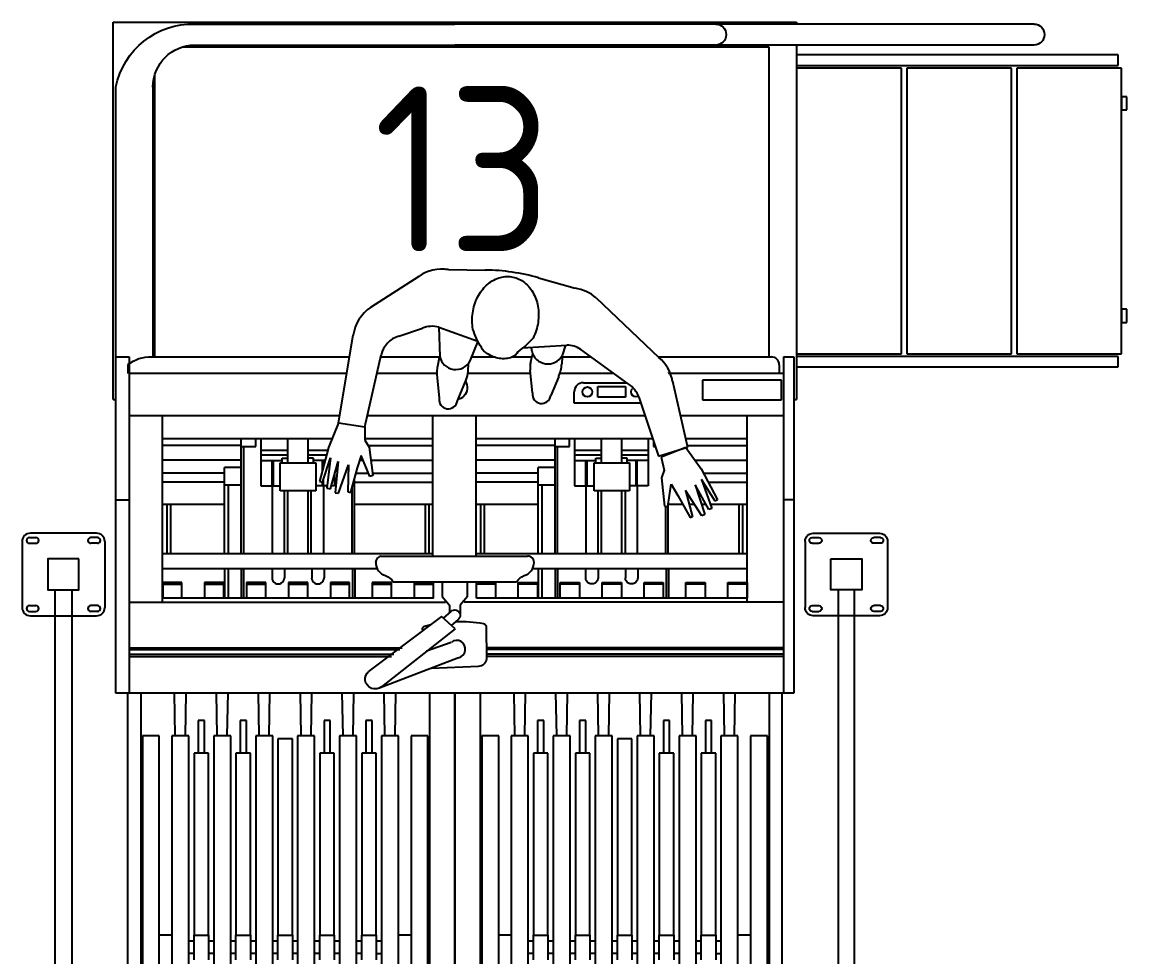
# Model space of a CAD drawing. Header units: millimetres. Extents: x -677815 to 476396, y -125373 to 39000.
# Drawn here: x 192632 to 195309, y -31828 to -29564 of the extents above; entities that cross this region are included whole.
import ezdxf

# ---------------------------------------------------------------- set-up
doc = ezdxf.new("R2010")
doc.units = ezdxf.units.MM
doc.set_wipeout_variables(frame=1)
for name, color, linetype, lineweight in [('AM_BOR', 4, 'Continuous', 25), ('Xref Rapid Pick$0$Platform', 1, 'Continuous', 25), ('Xref Rapid Pick$0$Text', 40, 'Continuous', 35)]:
    doc.layers.add(name, color=color, linetype=linetype, lineweight=lineweight)
doc.layers.add('Xref Rapid Pick$0$RCD_DETAILS', color=55, linetype='Continuous')
doc.styles.add('Xref Rapid Pick$0$STANDARD', font='ISOCP.SHX')

# ---------------------------------------------------------------- blocks, each defined once
blk = doc.blocks.new('*U781')
for p, q in [((-89.5, 82.5), (-89.5, 66.5)), ((-75.5, 82.5), (-75.5, 66.5)), ((75.5, 82.5), (75.5, 66.5)), ((89.5, 82.5), (89.5, 66.5)), ((1785.5, 82.5), (1785.5, 66.5)), ((1799.5, 82.5), (1799.5, 66.5)), ((1950.5, 82.5), (1950.5, 66.5)), ((1964.5, 82.5), (1964.5, 66.5)), ((-89.5, -82.5), (-89.5, -66.5)), ((-75.5, -82.5), (-75.5, -66.5)), ((75.5, -82.5), (75.5, -66.5)), ((89.5, -82.5), (89.5, -66.5)), ((1785.5, -82.5), (1785.5, -66.5)), ((1799.5, -82.5), (1799.5, -66.5)), ((1950.5, -82.5), (1950.5, -66.5)), ((1964.5, -82.5), (1964.5, -66.5))]:
    blk.add_line(p, q)
for points in [[(-80, 100), (80, 100)], [(1955, 100), (1795, 100)], [(-100, 80), (-100, -80)], [(100, -80), (100, 80)], [(1775, -80), (1775, 80)], [(1975, 80), (1975, -80)], [(-80, -100), (80, -100)], [(1955, -100), (1795, -100)]]:
    blk.add_lwpolyline(points)
for points in [[(-37.5, 37.5), (-37.5, -37.5), (37.5, -37.5), (37.5, 37.5)], [(1912.5, 37.5), (1912.5, -37.5), (1837.5, -37.5), (1837.5, 37.5)], [(1837.5, -20), (37.5, -20), (37.5, 20), (1837.5, 20)]]:
    blk.add_lwpolyline(points, close=True)
for centre, radius, start, end in [((-80, 80), 20, 90, 180), ((-82.5, 82.5), 7, 0, 180), ((82.5, 82.5), 7, 0, 180), ((80, 80), 20, 0, 90), ((1795, 80), 20, 90, 180), ((1792.5, 82.5), 7, 0, 180), ((1957.5, 82.5), 7, 0, 180), ((1955, 80), 20, 0, 90), ((-82.5, 66.5), 7, 180, 0), ((82.5, 66.5), 7, 180, 0), ((1792.5, 66.5), 7, 180, 0), ((1957.5, 66.5), 7, 180, 0), ((-80, -80), 20, 180, 270), ((-82.5, -66.5), 7, 0, 180), ((82.5, -66.5), 7, 0, 180), ((80, -80), 20, 270, 0), ((1795, -80), 20, 180, 270), ((1792.5, -66.5), 7, 0, 180), ((1957.5, -66.5), 7, 0, 180), ((1955, -80), 20, 270, 0), ((-82.5, -82.5), 7, 180, 0), ((82.5, -82.5), 7, 180, 0), ((1792.5, -82.5), 7, 180, 0), ((1957.5, -82.5), 7, 180, 0)]:
    blk.add_arc(centre, radius, start, end)
blk = doc.blocks.new('Xref Rapid Pick$0$Man_Plan view-flat-1')
at = {"ltscale": 0.005}
blk.add_wipeout([(270.9, 136.2), (270.9, 136.2), (282, 133.2), (290.2, 125), (293.1, 113.8), (290.2, 102.9), (282, 94.6), (270.9, 91.7), (217.3, 77.9), (196.5, 76.3), (176.6, 78.3), (170.6, 75.2), (162, 73.2), (166.7, 50.9), (192.8, 29.7), (200, 0), (192.8, -29.7), (180.3, -46.9), (165.9, -57), (216.4, -69), (222.4, -72.1), (242.3, -70.1), (263.1, -71.7), (316.7, -85.5), (316.7, -85.5), (327.8, -88.5), (336, -96.7), (338.9, -107.9), (336, -118.8), (327.8, -127.1), (316.7, -130), (268.2, -142.4), (236.9, -145.3), (219.4, -144.1), (216.4, -143.6), (146.7, -155.7), (155, -194.9), (182.6, -248.7), (202.9, -273.5), (233.1, -284.3), (411.4, -298.4), (443.1, -293.8), (458.4, -280.7), (525, -262), (529.1, -268.9), (481.3, -296.6), (512.5, -302.2), (573.5, -309), (573.5, -315.9), (508.3, -323.6), (579.7, -338.2), (579.7, -345.8), (504.2, -350), (572.1, -359), (572.1, -367.3), (497.9, -369.4), (558.9, -380.5), (558.2, -387.4), (473.7, -378.4), (411.4, -362.6), (196.1, -358.4), (156.4, -350.2), (123.3, -326.9), (32, -222), (4.8, -153.4), (-6.9, -64.9), (-7, 65.4), (4.9, 156.7), (20.7, 210.6), (141, 382.1), (193.6, 423.1), (346.3, 482.2), (347.9, 479), (393.3, 523.2), (462, 573.2), (466, 567.6), (418.7, 527.5), (484, 562.7), (488.2, 555.6), (433.9, 513.8), (501.4, 547.9), (505.2, 541.3), (450.6, 493), (511, 518.9), (514.4, 513), (440.8, 456.1), (496, 456), (495.9, 448), (428.9, 430.9), (409.1, 434.6), (379.3, 422.7), (378.2, 416.2), (243.5, 347.9), (215.5, 318.1), (149.8, 192.2), (144.3, 157), (144.9, 154.3), (170.6, 149.8), (173.6, 150.3), (191.1, 151.5), (222.4, 148.6)], dxfattribs=at)
for p, q in [((393.3, 523.2), (462, 573.2)), ((466, 567.6), (418.7, 527.5)), ((418.7, 527.5), (484, 562.7)), ((462, 573.2), (466, 567.6)), ((484, 562.7), (488.2, 555.6)), ((488.2, 555.6), (433.9, 513.8)), ((433.9, 513.8), (501.4, 547.9)), ((505.2, 541.3), (450.6, 493)), ((501.4, 547.9), (505.2, 541.3)), ((347.2, 478.4), (393.3, 523.2)), ((450.6, 493), (511, 518.9)), ((465, 476.6), (513.4, 513.3)), ((511, 518.9), (514.4, 513)), ((193.6, 423.1), (346.3, 482.2)), ((378.2, 416.2), (346.3, 482.2)), ((347.2, 478.4), (379.3, 422.7)), ((440.8, 456.1), (465, 476.6)), ((496, 456), (440.8, 456.1)), ((495.9, 448), (496, 456)), ((379.3, 422.7), (409.1, 434.6)), ((409.1, 434.6), (428.9, 430.9)), ((428.9, 430.9), (495.9, 448)), ((243.5, 347.9), (378.2, 416.2)), ((20.7, 210.6), (141, 382.1)), ((215.5, 318.1), (149.8, 192.2)), ((-7, 65.4), (4.9, 156.7)), ((166.7, 50.9), (144.3, 157)), ((144.9, 154.3), (170.6, 149.8)), ((173.6, 150.3), (191.1, 151.5)), ((222.4, 148.6), (270.9, 136.2)), ((270.9, 91.7), (217.3, 77.9)), ((170.6, 75.2), (162, 73.2)), ((196.5, 76.3), (176.6, 78.3)), ((4.8, -153.4), (-6.9, -64.9)), ((146.6, -155.9), (166, -57.9)), ((216.4, -69), (165.9, -57)), ((242.3, -70.1), (222.4, -72.1)), ((316.7, -85.5), (263.1, -71.7)), ((268.2, -142.4), (316.7, -130)), ((146.7, -155.7), (216.4, -143.6)), ((219.4, -144.1), (236.9, -145.3)), ((182.6, -248.7), (155, -194.9)), ((32, -222), (123.3, -326.9)), ((458.4, -280.7), (525, -262)), ((525, -262), (529.1, -268.9)), ((411.4, -298.4), (233.1, -284.3)), ((411.4, -298.4), (443.1, -293.8)), ((443.1, -293.8), (458.4, -280.7)), ((529.1, -268.9), (481.3, -296.6)), ((411.4, -362.6), (411.4, -298.4)), ((481.3, -296.6), (512.5, -302.2)), ((508.3, -323.6), (573.5, -315.9)), ((512.5, -302.2), (572.8, -309.8)), ((573.5, -315.9), (573.5, -309)), ((504.2, -350), (579.7, -345.8)), ((579.7, -338.2), (508.3, -323.6)), ((579.7, -345.8), (579.7, -338.2)), ((411.4, -362.6), (196.1, -358.4)), ((411.4, -362.6), (473.7, -378.4)), ((497.9, -369.4), (572.1, -367.3)), ((558.9, -380.5), (497.9, -369.4)), ((572.1, -359), (504.2, -350)), ((572.1, -367.3), (572.1, -359)), ((473.7, -378.4), (558.2, -387.4)), ((558.2, -387.4), (558.9, -380.5))]:
    blk.add_line(p, q, dxfattribs=at)
blk.add_lwpolyline([(100, -80, -0.080167), (60.8, -73.7, -0.088923), (29.3, -56.6, -0.104957), (7.2, -29.7, -0.120011), (0, 0, -0.120011), (7.2, 29.7, -0.104957), (29.3, 56.6, -0.088923), (60.8, 73.7, -0.080167), (100, 80, -0.080167), (139.2, 73.7, -0.064046), (177.4, 41.8, -0.186707), (192.8, 29.7, -0.120011), (200, 0, -0.120011), (192.8, -29.7, -0.171898), (180.3, -46.9, -0.064962), (139.2, -73.7, -0.080167)], format="xyb", close=True)
for centre, radius, start, end in [((225.3, 328.2), 100, 108.4349, 147.3808), ((270.6, 294.4), 60, 116.8741, 156.6473), ((104.9, 156.7), 100, 147.3808, 180), ((203.7, 165.8), 60, 153.8475, 188.4011), ((156.9, 112.5), 39.7, 290.1921, 69.8079), ((197.7, 51.7), 100, 75.6898, 93.7685), ((270.9, 113.9), 22.3, 270.0963, 89.9037), ((488.8, 0.7), 500, 172.5633, 187.5327), ((202.3, 136.1), 60, 264.3641, 284.3943), ((202.7, -106.3), 39.7, 290.1921, 69.8079), ((248.1, -129.9), 60, 75.6057, 95.6359), ((316.7, -107.8), 22.3, 270.0963, 89.9037), ((104.8, -153.4), 100, 180, 223.2643), ((206.1, -163.5), 60, 172.714, 211.5809), ((243.5, -45.5), 100, 266.2315, 284.3102), ((237.5, -224.5), 60, 203.79, 265.8343), ((196.1, -258.4), 100, 223.2643, 270)]:
    blk.add_arc(centre, radius, start, end, dxfattribs=at)
blk = doc.blocks.new('Xref Rapid Pick$0$CN0309070304360-opposite')
for p, q in [((-31.19, 32.05), (-31.19, 83.14)), ((0, 83.14), (0, 32.05)), ((0, 32.05), (0, 83.14)), ((31.19, 83.14), (31.19, 32.05)), ((-32.33, 0), (-32.33, 32.06)), ((-32.33, 32.06), (32.33, 32.06)), ((-31.33, 0), (-31.33, 32.06)), ((31.06, 0), (31.06, 32.06)), ((32.33, 32.06), (32.33, 0)), ((-31.33, 28.56), (-3, 28.56)), ((31.06, 28.56), (6.06, 28.56)), ((-31.33, 28.36), (-3, 28.36)), ((-31.33, 27.92), (-3, 27.92)), ((-31.33, 27.73), (-3, 27.73)), ((31.06, 27.73), (5.02, 27.73)), ((31.06, 27.92), (5.26, 27.92)), ((31.06, 28.36), (5.81, 28.36)), ((-32.33, 13.62), (-31.33, 13.62)), ((32.33, 13.62), (31.06, 13.62)), ((-31.33, 1.6), (31.06, 1.6)), ((-30.94, 0.75), (-30.94, 1.6)), ((31.21, 0.75), (31.21, 1.6)), ((-31.33, 0), (-32.33, 0)), ((32.33, 0), (31.06, 0)), ((28.92, 0), (-30.19, 0))]:
    blk.add_line(p, q)
blk.add_arc((-30.19, 0.75), 0.75, 179.9926, 269.9922)
at = {"extrusion": (0, 0, -1)}
blk.add_arc((-29.07, 3.39), 3.4, 231.1008, 272.5324, dxfattribs=at)
at = {"layer": 'Xref Rapid Pick$0$Platform', "color": 6, "linetype": 'Continuous'}
for p, q in [((-32.33, 4.08), (-32.6, 4.08)), ((-32.6, -29.73), (-32.6, 4.08)), ((32.6, 4.08), (32.33, 4.08)), ((32.6, 4.08), (32.6, -31.92)), ((-32.6, -31.92), (-32.6, -31.73)), ((32.6, -31.92), (-32.6, -31.92))]:
    blk.add_line(p, q, dxfattribs=at)
at = {"layer": 'Xref Rapid Pick$0$RCD_DETAILS', "color": 55, "linetype": 'Continuous'}
for p, q in [((-29.97, 32.05), (-29.97, 63.76)), ((-29.81, 63.76), (-29.81, 36.14)), ((-28.2, 36.14), (-28.2, 63.76)), ((-27, 63.76), (-27, 36.14)), ((-25.38, 36.14), (-25.38, 63.76)), ((-23, 63.76), (-23, 36.14)), ((-21.38, 36.14), (-21.38, 63.76)), ((-19, 63.76), (-19, 36.14)), ((-17.38, 36.14), (-17.38, 63.76)), ((-15, 63.76), (-15, 36.14)), ((-13.38, 36.14), (-13.38, 63.76)), ((-11, 63.76), (-11, 36.14)), ((-9.38, 36.14), (-9.38, 63.76)), ((-7, 63.76), (-7, 36.14)), ((-5.38, 36.14), (-5.38, 63.76)), ((-4.18, 63.76), (-4.18, 36.14)), ((-2.57, 36.14), (-2.57, 63.76)), ((-2.41, 32.05), (-2.41, 63.76)), ((2.41, 32.05), (2.41, 63.76)), ((2.57, 63.76), (2.57, 36.14)), ((4.18, 36.14), (4.18, 63.76)), ((5.38, 63.76), (5.38, 36.14)), ((7, 36.14), (7, 63.76)), ((9.38, 63.76), (9.38, 36.14)), ((11, 36.14), (11, 63.76)), ((13.38, 63.76), (13.38, 36.14)), ((15, 36.14), (15, 63.76)), ((17.38, 63.76), (17.38, 36.14)), ((19, 36.14), (19, 63.76)), ((21.38, 63.76), (21.38, 36.14)), ((23, 36.14), (23, 63.76)), ((25.38, 63.76), (25.38, 36.14)), ((27, 36.14), (27, 63.76)), ((28.2, 63.76), (28.2, 36.14)), ((29.81, 36.14), (29.81, 63.76)), ((29.97, 32.05), (29.97, 63.76)), ((-24.88, 55.13), (-24.88, 57.5)), ((-23.5, 57.5), (-23.5, 55.13)), ((-20.88, 55.13), (-20.88, 57.5)), ((-19.5, 57.5), (-19.5, 55.13)), ((-16.88, 55.13), (-16.88, 57.5)), ((-15.5, 57.5), (-15.5, 55.13)), ((-12.88, 55.13), (-12.88, 57.5)), ((-11.5, 57.5), (-11.5, 55.13)), ((-8.88, 55.13), (-8.88, 57.5)), ((-7.5, 57.5), (-7.5, 55.13)), ((7.5, 55.13), (7.5, 57.5)), ((8.88, 57.5), (8.88, 55.13)), ((11.5, 55.13), (11.5, 57.5)), ((12.88, 57.5), (12.88, 55.13)), ((15.5, 55.13), (15.5, 57.5)), ((16.88, 57.5), (16.88, 55.13)), ((19.5, 55.13), (19.5, 57.5)), ((20.88, 57.5), (20.88, 55.13)), ((23.5, 55.13), (23.5, 57.5)), ((24.88, 57.5), (24.88, 55.13)), ((-24.88, 56.9), (-25.38, 56.9)), ((-23.5, 56.9), (-23, 56.9)), ((-21.38, 56.9), (-20.88, 56.9)), ((-19.5, 56.9), (-19, 56.9)), ((-17.38, 56.9), (-16.88, 56.9)), ((-15.5, 56.9), (-15, 56.9)), ((-13.38, 56.9), (-12.88, 56.9)), ((-11.5, 56.9), (-11, 56.9)), ((-9.38, 56.9), (-8.88, 56.9)), ((-7.5, 56.9), (-7, 56.9)), ((7.5, 56.9), (7, 56.9)), ((8.88, 56.9), (9.38, 56.9)), ((11, 56.9), (11.5, 56.9)), ((12.88, 56.9), (13.38, 56.9)), ((15, 56.9), (15.5, 56.9)), ((16.88, 56.9), (17.38, 56.9)), ((19, 56.9), (19.5, 56.9)), ((20.88, 56.9), (21.38, 56.9)), ((23, 56.9), (23.5, 56.9)), ((24.88, 56.9), (25.38, 56.9)), ((-28.2, 55.13), (-27, 55.13)), ((-25.38, 55.72), (-24.88, 55.72)), ((-23.5, 55.13), (-24.88, 55.13)), ((-24.88, 55.13), (-24.88, 37.8)), ((-23.5, 55.72), (-23, 55.72)), ((-23.5, 37.8), (-23.5, 55.13)), ((-21.38, 55.72), (-20.88, 55.72)), ((-19.5, 55.13), (-20.88, 55.13)), ((-20.88, 55.13), (-20.88, 37.8)), ((-19.5, 55.72), (-19, 55.72)), ((-19.5, 37.8), (-19.5, 55.13)), ((-17.38, 55.72), (-16.88, 55.72)), ((-15.5, 55.13), (-16.88, 55.13)), ((-16.88, 55.13), (-16.88, 36.43)), ((-15.5, 55.72), (-15, 55.72)), ((-15.5, 36.43), (-15.5, 55.13)), ((-13.38, 55.72), (-12.88, 55.72)), ((-11.5, 55.13), (-12.88, 55.13)), ((-12.88, 55.13), (-12.88, 37.8)), ((-11.5, 55.72), (-11, 55.72)), ((-11.5, 37.8), (-11.5, 55.13)), ((-9.38, 55.72), (-8.88, 55.72)), ((-7.5, 55.13), (-8.88, 55.13)), ((-8.88, 55.13), (-8.88, 37.8)), ((-7.5, 55.72), (-7, 55.72)), ((-7.5, 37.8), (-7.5, 55.13)), ((-5.38, 55.13), (-4.18, 55.13)), ((4.18, 55.13), (5.38, 55.13)), ((7, 55.72), (7.5, 55.72)), ((8.88, 55.13), (7.5, 55.13)), ((7.5, 55.13), (7.5, 37.8)), ((8.88, 55.72), (9.38, 55.72)), ((8.88, 37.8), (8.88, 55.13)), ((11, 55.72), (11.5, 55.72)), ((12.88, 55.13), (11.5, 55.13)), ((11.5, 55.13), (11.5, 37.8)), ((12.88, 55.72), (13.38, 55.72)), ((12.88, 37.8), (12.88, 55.13)), ((15, 55.72), (15.5, 55.72)), ((16.88, 55.13), (15.5, 55.13)), ((15.5, 55.13), (15.5, 36.43)), ((16.88, 55.72), (17.38, 55.72)), ((16.88, 36.43), (16.88, 55.13)), ((19, 55.72), (19.5, 55.72)), ((20.88, 55.13), (19.5, 55.13)), ((19.5, 55.13), (19.5, 37.8)), ((20.88, 55.72), (21.38, 55.72)), ((20.88, 37.8), (20.88, 55.13)), ((23, 55.72), (23.5, 55.72)), ((24.88, 55.13), (23.5, 55.13)), ((23.5, 55.13), (23.5, 37.8)), ((24.88, 55.72), (25.38, 55.72)), ((24.88, 37.8), (24.88, 55.13)), ((27, 55.13), (28.2, 55.13)), ((-24.88, 37.8), (-23.5, 37.8)), ((-24.48, 37.8), (-24.48, 34.69)), ((-23.89, 34.69), (-23.89, 37.8)), ((-20.88, 37.8), (-19.5, 37.8)), ((-20.48, 37.8), (-20.48, 34.69)), ((-19.89, 34.69), (-19.89, 37.8)), ((-12.88, 37.8), (-11.5, 37.8)), ((-12.48, 37.8), (-12.48, 34.69)), ((-11.89, 34.69), (-11.89, 37.8)), ((-8.88, 37.8), (-7.5, 37.8)), ((-8.48, 37.8), (-8.48, 34.69)), ((-7.89, 34.69), (-7.89, 37.8)), ((7.5, 37.8), (8.88, 37.8)), ((7.89, 37.8), (7.89, 34.69)), ((8.48, 34.69), (8.48, 37.8)), ((11.5, 37.8), (12.88, 37.8)), ((11.89, 37.8), (11.89, 34.69)), ((12.48, 34.69), (12.48, 37.8)), ((19.5, 37.8), (20.88, 37.8)), ((19.89, 37.8), (19.89, 34.69)), ((20.48, 34.69), (20.48, 37.8)), ((23.5, 37.8), (24.88, 37.8)), ((23.89, 37.8), (23.89, 34.69)), ((24.48, 34.69), (24.48, 37.8)), ((-29.81, 36.14), (-28.2, 36.14)), ((-27, 36.14), (-25.38, 36.14)), ((-26.67, 36.14), (-26.74, 32.05)), ((-25.71, 36.14), (-25.64, 32.05)), ((-23, 36.14), (-21.38, 36.14)), ((-22.67, 36.14), (-22.74, 32.05)), ((-21.71, 36.14), (-21.64, 32.05)), ((-19, 36.14), (-17.38, 36.14)), ((-18.67, 36.14), (-18.74, 32.05)), ((-17.71, 36.14), (-17.64, 32.05)), ((-16.88, 36.43), (-15.5, 36.43)), ((-15, 36.14), (-13.38, 36.14)), ((-14.67, 36.14), (-14.74, 32.05)), ((-13.71, 36.14), (-13.64, 32.05)), ((-11, 36.14), (-9.38, 36.14)), ((-10.67, 36.14), (-10.74, 32.05)), ((-9.71, 36.14), (-9.64, 32.05)), ((-7, 36.14), (-5.38, 36.14)), ((-6.67, 36.14), (-6.74, 32.05)), ((-5.71, 36.14), (-5.64, 32.07)), ((-4.18, 36.14), (-2.57, 36.14)), ((2.57, 36.14), (4.18, 36.14)), ((5.38, 36.14), (7, 36.14)), ((5.71, 36.14), (5.64, 32.05)), ((6.67, 36.14), (6.74, 32.05)), ((9.38, 36.14), (11, 36.14)), ((9.71, 36.14), (9.64, 32.05)), ((10.67, 36.14), (10.74, 32.05)), ((13.38, 36.14), (15, 36.14)), ((13.71, 36.14), (13.64, 32.05)), ((14.67, 36.14), (14.74, 32.05)), ((15.5, 36.43), (16.88, 36.43)), ((17.38, 36.14), (19, 36.14)), ((17.71, 36.14), (17.64, 32.05)), ((18.67, 36.14), (18.74, 32.05)), ((21.38, 36.14), (23, 36.14)), ((21.71, 36.14), (21.64, 32.05)), ((22.67, 36.14), (22.74, 32.05)), ((25.38, 36.14), (27, 36.14)), ((25.71, 36.14), (25.64, 32.05)), ((26.67, 36.14), (26.74, 32.07)), ((28.2, 36.14), (29.81, 36.14)), ((-24.48, 34.69), (-23.89, 34.69)), ((-20.48, 34.69), (-19.89, 34.69)), ((-12.48, 34.69), (-11.89, 34.69)), ((-8.48, 34.69), (-7.89, 34.69)), ((7.89, 34.69), (8.48, 34.69)), ((11.89, 34.69), (12.48, 34.69)), ((19.89, 34.69), (20.48, 34.69)), ((23.89, 34.69), (24.48, 34.69)), ((-0.35, 28.69), (7.28, 31.61)), ((-0.02, 25.94), (7.01, 31.45)), ((-2.24, 29.52), (2.23, 29.71)), ((1.29, 24.77), (8.21, 29.97)), ((-2.97, 25.71), (-3.03, 28.79)), ((2.7, 28.03), (0.34, 27.21)), ((-0.27, 25.07), (0.36, 25.6)), ((-0.02, 25.94), (1.29, 24.77)), ((2.28, 25.55), (2.91, 25.71)), ((-0.51, 23.69), (-0.51, 24.63)), ((0.39, 24.29), (1.13, 24.91)), ((0.52, 23.69), (0.52, 24.4)), ((-31.33, 23.39), (-0.88, 23.39)), ((-27.88, 23.39), (-27.88, 5.62)), ((-1.19, 22.84), (-0.51, 23.69)), ((1.2, 22.84), (0.52, 23.69)), ((31.06, 23.39), (0.88, 23.39)), ((27.88, 23.39), (27.88, 5.62)), ((-27.88, 21.51), (-27.88, 23)), ((-27.88, 23), (-2.05, 23)), ((-26.04, 23), (-26.04, 21.51)), ((-23.88, 21.51), (-23.88, 23)), ((-22.04, 23), (-22.04, 21.51)), ((-20.37, 20.22), (-20.37, 23)), ((-20.14, 20.22), (-20.14, 23)), ((-19.88, 21.51), (-19.88, 23)), ((-18.04, 23), (-18.04, 21.51)), ((-15.88, 21.51), (-15.88, 23)), ((-14.05, 23), (-14.05, 21.51)), ((-11.88, 21.51), (-11.88, 23)), ((-10.05, 23), (-10.05, 21.51)), ((-9.78, 20.22), (-9.78, 23)), ((-9.55, 20.22), (-9.55, 23)), ((-8.28, 20.22), (-8.28, 23)), ((-7.93, 20.22), (-7.93, 23)), ((-7.88, 21.51), (-7.88, 23)), ((-6.05, 23), (-6.05, 21.51)), ((-3.88, 21.51), (-3.88, 23)), ((-2.05, 23), (-2.05, 21.51)), ((-1.19, 22.84), (-1.19, 21.46)), ((1.2, 21.46), (1.2, 22.84)), ((2.04, 23), (2.04, 21.51)), ((2.04, 23), (27.88, 23)), ((3.88, 21.51), (3.88, 23)), ((6.04, 23), (6.04, 21.51)), ((7.88, 21.51), (7.88, 23)), ((9.55, 20.22), (9.55, 23)), ((9.78, 20.22), (9.78, 23)), ((10.04, 23), (10.04, 21.51)), ((11.88, 21.51), (11.88, 23)), ((14.04, 23), (14.04, 21.51)), ((15.87, 21.51), (15.87, 23)), ((18.04, 23), (18.04, 21.51)), ((19.87, 21.51), (19.87, 23)), ((20.14, 23), (20.14, 20.22)), ((20.37, 20.22), (20.37, 23)), ((21.64, 20.22), (21.64, 23)), ((21.99, 20.22), (21.99, 23)), ((22.04, 23), (22.04, 21.51)), ((23.87, 21.51), (23.87, 23)), ((26.04, 23), (26.04, 21.51)), ((27.87, 21.51), (27.87, 23)), ((-27.88, 21.69), (-26.04, 21.69)), ((-26.04, 21.51), (-27.88, 21.51)), ((-23.88, 21.69), (-22.04, 21.69)), ((-22.04, 21.51), (-23.88, 21.51)), ((-19.88, 21.69), (-18.04, 21.69)), ((-18.04, 21.51), (-19.88, 21.51)), ((-15.88, 21.69), (-14.05, 21.69)), ((-14.05, 21.51), (-15.88, 21.51)), ((-11.88, 21.69), (-10.05, 21.69)), ((-10.05, 21.51), (-11.88, 21.51)), ((-7.88, 21.69), (-6.05, 21.69)), ((-6.05, 21.51), (-7.88, 21.51)), ((5.88, 21.46), (-5.88, 21.46)), ((-3.88, 21.69), (-2.05, 21.69)), ((-2.05, 21.51), (-3.88, 21.51)), ((3.88, 21.69), (2.04, 21.69)), ((2.04, 21.51), (3.88, 21.51)), ((7.88, 21.69), (6.04, 21.69)), ((6.04, 21.51), (7.88, 21.51)), ((11.88, 21.69), (10.04, 21.69)), ((10.04, 21.51), (11.88, 21.51)), ((15.87, 21.69), (14.04, 21.69)), ((14.04, 21.51), (15.87, 21.51)), ((19.87, 21.69), (18.04, 21.69)), ((18.04, 21.51), (19.87, 21.51)), ((23.87, 21.69), (22.04, 21.69)), ((22.04, 21.51), (23.87, 21.51)), ((27.87, 21.69), (26.04, 21.69)), ((26.04, 21.51), (27.87, 21.51)), ((-27.88, 20.22), (-7.4, 20.22)), ((-17.44, 20.22), (-17.44, 21.06)), ((-16.26, 20.22), (-16.26, 21.06)), ((-13.66, 20.22), (-13.66, 21.06)), ((-12.48, 21.06), (-12.48, 20.22)), ((7.4, 20.22), (27.88, 20.22)), ((12.48, 20.22), (12.48, 21.06)), ((13.66, 20.22), (13.66, 21.06)), ((16.26, 20.22), (16.26, 21.06)), ((17.44, 20.22), (17.44, 21.06)), ((7.02, 19.01), (-6.92, 19.01)), ((-2.04, 19.01), (-2.04, 5.62)), ((2.1, 19.01), (2.1, 5.62)), ((27.88, 19.01), (27.88, 5.62)), ((-27.88, 18.78), (-2.04, 18.78)), ((-27.43, 14.05), (-27.43, 18.78)), ((-27.08, 14.05), (-27.08, 18.78)), ((-20.32, 7.8), (-20.32, 18.78)), ((-20.09, 8.55), (-20.09, 18.78)), ((-17.39, 12.3), (-17.39, 18.78)), ((-16.26, 18.78), (-16.26, 12.76)), ((-15.94, 18.78), (-15.94, 12.76)), ((-13.98, 18.78), (-13.98, 12.76)), ((-13.66, 18.78), (-13.66, 12.76)), ((-12.48, 12.3), (-12.48, 18.78)), ((-9.78, 18.78), (-9.78, 8.55)), ((-9.55, 18.78), (-9.55, 7.8)), ((-8.28, 12.19), (-8.28, 18.78)), ((-7.93, 18.78), (-7.93, 10.54)), ((-2.8, 14.05), (-2.8, 18.78)), ((-2.45, 14.05), (-2.45, 18.78)), ((2.04, 18.78), (27.88, 18.78)), ((2.04, 18.78), (27.88, 18.78)), ((2.5, 14.05), (2.5, 18.78)), ((2.85, 14.05), (2.85, 18.78)), ((9.6, 7.8), (9.6, 18.78)), ((9.83, 8.55), (9.83, 18.78)), ((12.53, 12.3), (12.53, 18.78)), ((13.71, 18.78), (13.71, 12.76)), ((13.98, 18.78), (13.98, 12.76)), ((15.95, 18.78), (15.95, 12.76)), ((16.26, 18.78), (16.26, 12.76)), ((17.44, 12.3), (17.44, 18.78)), ((20.14, 18.78), (20.14, 8.55)), ((20.37, 18.78), (20.37, 7.8)), ((21.64, 12.19), (21.64, 18.78)), ((21.99, 18.78), (21.99, 10.54)), ((27.13, 14.05), (27.13, 18.78)), ((27.47, 14.05), (27.47, 18.78)), ((-20.32, 14.05), (-27.83, 14.05)), ((-2.04, 14.05), (-7.93, 14.05)), ((9.6, 14.05), (2.1, 14.05)), ((27.88, 14.05), (21.99, 14.05)), ((-16.65, 10.1), (-16.65, 12.76)), ((-16.65, 12.76), (-13.27, 12.76)), ((-13.27, 12.76), (-13.27, 10.1)), ((13.27, 10.1), (13.27, 12.76)), ((13.27, 12.76), (16.65, 12.76)), ((16.65, 12.76), (16.65, 10.1)), ((-20.32, 11.96), (-27.83, 11.96)), ((-18.45, 7.8), (-18.45, 12.3)), ((-18.45, 12.3), (-16.6, 12.3)), ((-17.37, 9.87), (-17.37, 12.3)), ((-17.25, 9.87), (-17.25, 12.3)), ((-11.42, 12.3), (-13.27, 12.3)), ((-12.62, 12.3), (-12.62, 9.87)), ((-12.5, 12.3), (-12.5, 9.87)), ((-11.42, 7.8), (-11.42, 12.3)), ((-7.93, 12.19), (-9.55, 12.19)), ((-7.93, 11.96), (-2.04, 11.96)), ((9.6, 11.96), (2.1, 11.96)), ((11.47, 7.8), (11.47, 12.3)), ((11.47, 12.3), (13.32, 12.3)), ((12.55, 9.87), (12.55, 12.3)), ((12.67, 9.87), (12.67, 12.3)), ((18.5, 12.3), (16.65, 12.3)), ((17.3, 12.3), (17.3, 9.87)), ((17.42, 12.3), (17.42, 9.87)), ((18.5, 7.8), (18.5, 12.3)), ((21.99, 12.19), (20.37, 12.19)), ((21.99, 11.96), (27.88, 11.96)), ((-20.32, 11.1), (-27.83, 11.1)), ((-9.55, 10.54), (-7.93, 10.54)), ((-7.93, 11.1), (-2.04, 11.1)), ((9.6, 11.1), (2.1, 11.1)), ((20.37, 10.54), (21.99, 10.54)), ((21.99, 11.1), (27.88, 11.1)), ((-20.32, 9.84), (-27.83, 9.84)), ((-18.45, 9.87), (-16.43, 9.87)), ((-13.27, 10.1), (-16.65, 10.1)), ((-16.43, 10.1), (-16.43, 9.65)), ((-16.43, 9.65), (-15.89, 9.65)), ((-15.94, 10.1), (-15.94, 7.8)), ((-13.98, 10.1), (-13.98, 7.8)), ((-13.44, 9.65), (-13.98, 9.65)), ((-13.44, 10.1), (-13.44, 9.65)), ((-11.42, 9.87), (-13.44, 9.87)), ((-9.55, 9.84), (-2.04, 9.84)), ((9.6, 9.84), (2.1, 9.84)), ((11.47, 9.87), (13.5, 9.87)), ((16.65, 10.1), (13.27, 10.1)), ((13.5, 10.1), (13.5, 9.65)), ((13.5, 9.65), (14.03, 9.65)), ((13.98, 10.1), (13.98, 7.8)), ((15.95, 10.1), (15.95, 7.8)), ((16.48, 9.65), (15.95, 9.65)), ((16.48, 10.1), (16.48, 9.65)), ((18.5, 9.87), (16.48, 9.87)), ((20.37, 9.84), (27.88, 9.84)), ((-20.32, 8.46), (-27.83, 8.46)), ((-18.95, 8.55), (-20.32, 8.55)), ((-18.95, 7.8), (-18.95, 8.55)), ((-15.89, 9.35), (-18.45, 9.35)), ((-15.89, 8.91), (-18.45, 8.91)), ((-11.42, 9.35), (-13.98, 9.35)), ((-11.42, 8.91), (-13.98, 8.91)), ((-9.55, 8.55), (-10.93, 8.55)), ((-10.93, 8.55), (-10.93, 7.8)), ((-10.93, 8.55), (-10.93, 7.8)), ((-9.55, 8.46), (-2.04, 8.46)), ((-9.55, 8.46), (-2.04, 8.46)), ((9.6, 8.46), (2.1, 8.46)), ((10.98, 8.55), (9.6, 8.55)), ((10.98, 7.8), (10.98, 8.55)), ((14.03, 9.35), (11.47, 9.35)), ((14.03, 8.91), (11.47, 8.91)), ((18.5, 9.35), (15.95, 9.35)), ((18.5, 8.91), (15.95, 8.91)), ((20.37, 8.55), (19, 8.55)), ((19, 8.55), (19, 7.8)), ((19, 8.55), (19, 7.8)), ((20.37, 8.46), (27.88, 8.46)), ((20.37, 8.46), (27.88, 8.46)), ((-2.04, 7.8), (-27.88, 7.8)), ((27.88, 7.8), (2.04, 7.8)), ((-31.33, 5.62), (31.06, 5.62)), ((-18.54, 3.34), (-18.54, 4.43)), ((-18.54, 4.43), (-11.39, 4.43)), ((-11.39, 4.43), (-11.39, 3.34)), ((-23.62, 4.1), (-31.15, 4.1)), ((-31.15, 4.1), (-31.15, 2.21)), ((-23.62, 2.21), (-23.62, 4.1)), ((-16.29, 3.84), (-13.64, 3.84)), ((-16.29, 2.84), (-16.29, 3.84)), ((-13.64, 3.84), (-13.64, 2.84)), ((-31.15, 2.21), (-23.62, 2.21)), ((-12.26, 2.47), (-17.66, 2.47)), ((-13.64, 2.84), (-16.29, 2.84)), ((-0.58, 3.01), (-0.67, 2.55)), ((0.57, 3.02), (0.66, 2.56)), ((-32.6, 0.96), (-63.27, 0.96)), ((-63.27, 0.96), (-63.27, -0.04)), ((-53.6, -0.29), (-63.6, -0.29)), ((-63.6, -0.29), (-63.6, -27.54)), ((-63.27, -0.04), (-32.6, -0.04)), ((-53.6, -27.54), (-53.6, -0.29)), ((-43.1, -0.29), (-53.1, -0.29)), ((-53.1, -0.29), (-53.1, -27.54)), ((-43.1, -27.54), (-43.1, -0.29)), ((-32.6, -0.29), (-42.6, -0.29)), ((-42.6, -0.29), (-42.6, -27.54)), ((-32.6, -27.54), (-32.6, -0.29)), ((-29.96, -29.55), (-29.96, 0)), ((28.61, 0), (28.61, -26.83)), ((28.8, -25.73), (28.8, 0)), ((32.33, 0), (32.33, -25.73)), ((-63.6, -3.29), (-64.1, -3.29)), ((-64.1, -3.29), (-64.1, -4.54)), ((-63.6, -4.54), (-63.6, -3.29)), ((-64.1, -4.54), (-63.6, -4.54)), ((-63.6, -23.54), (-64.1, -23.54)), ((-64.1, -23.54), (-64.1, -24.79)), ((-63.6, -24.79), (-63.6, -23.54)), ((-64.1, -24.79), (-63.6, -24.79)), ((-63.6, -27.54), (-53.6, -27.54)), ((-32.6, -27.79), (-63.27, -27.79)), ((-63.27, -27.79), (-63.27, -28.79)), ((-53.1, -27.54), (-43.1, -27.54)), ((-42.6, -27.54), (-32.6, -27.54)), ((-63.27, -28.79), (-32.6, -28.79)), ((-55.24, -29.73), (-24.88, -29.73)), ((26.01, -29.55), (-29.96, -29.55)), ((-24.88, -29.73), (0, -29.73)), ((24.8, -29.73), (0, -29.73)), ((-55.24, -31.73), (-24.88, -31.73)), ((-24.88, -31.73), (0, -31.73)), ((24.8, -31.73), (0, -31.73))]:
    blk.add_line(p, q, dxfattribs=at)
for centre, radius in [((-17.29, 3.34), 0.47), ((-12.64, 3.34), 0.47), ((0, 2.32), 0.699), ((0, 2.32), 0.327)]:
    blk.add_circle(centre, radius, dxfattribs=at)
at = {"layer": 'Xref Rapid Pick$0$RCD_DETAILS', "color": 55, "linetype": 'Continuous', "extrusion": (0, 0, -1)}
for centre, radius, start, end in [((-7.61, 30.72), 0.953, 50.5304, 231.2883), ((2.25, 28.74), 0.775, 3.7263, 91.1127), ((2.66, 25.73), 0.314, 280.5056, 356.7226), ((0.59, 38.2), 12.96, 267.7284, 279.4596), ((-0.01, 24.64), 0.515, 222.3224, 57.6205), ((16.85, 21.06), 0.591, 359.9951, 180.0049), ((13.07, 21.06), 0.591, 359.9951, 180.0049), ((7.11, 22.21), 1.44, 211.308, 249.5539), ((-7.11, 22.21), 1.44, 290.4461, 328.692), ((0, 2.93), 1.18, 300.0019, 239.9981), ((-25, -24.26), 7.48, 191.3695, 271.5634), ((-24.8, -25.73), 4, 180, 270), ((55.24, -30.73), 1, 270, 90), ((24.88, -30.73), 1, 270, 90)]:
    blk.add_arc(centre, radius, start, end, dxfattribs=at)
at = {"layer": 'Xref Rapid Pick$0$RCD_DETAILS', "color": 55, "linetype": 'Continuous'}
for centre, radius, start, end in [((-0.17, 27.87), 0.833, 102.1605, 307.4207), ((2.82, 26.01), 0.314, 286.2183, 2.7304), ((13.07, 21.06), 0.591, 359.9951, 180.0049), ((16.85, 21.06), 0.591, 359.9951, 180.0049), ((-6.24, 19.6), 1.31, 106.0493, 180.0093), ((6.24, 19.6), 1.31, 0.0012, 73.9272), ((-6.97, 19.6), 0.588, 180.1379, 274.6383), ((6.97, 19.6), 0.589, 275.33, 359.8403), ((-17.66, 3.34), 0.875, 180, 270), ((-12.26, 3.34), 0.875, 270, 0), ((0, 3.02), 0.576, 0.2003, 180.5761)]:
    blk.add_arc(centre, radius, start, end, dxfattribs=at)
at = {"yscale": 0.03937007874015747, "zscale": 0.03937007874015747}
for p, xscale, rotation in [((-37.34, 20.75, -0.52), -0.03937007874015747, 270), ((37.34, 20.75, -0.52), 0.03937007874015747, 90)]:
    blk.add_blockref('*U781', p, dxfattribs=dict(at, xscale=xscale, rotation=rotation))
at = {"xscale": 0.03937007874015746, "yscale": 0.03937007874015746, "zscale": 0.03937007874015746, "rotation": 81.60681863525362}
blk.add_blockref('Xref Rapid Pick$0$Man_Plan view-flat-1', (-5.39, -7.64), dxfattribs=at)
blk = doc.blocks.new('Xref Rapid Pick')
at = {"xscale": 25.4, "yscale": 25.4, "zscale": 25.4, "rotation": 180}
blk.add_blockref('Xref Rapid Pick$0$CN0309070304360-opposite', (193681, -30374.8), dxfattribs=at)
at = {"layer": 'Xref Rapid Pick$0$Text', "color": 2, "lineweight": 25, "insert": (193484.3, -29720), "char_height": 400, "attachment_point": 1, "style": 'Xref Rapid Pick$0$STANDARD'}
blk.add_mtext_dynamic_manual_height_columns('13', width=490.467, gutter_width=25, heights=[0], dxfattribs=at)

msp = doc.modelspace()

# ---------------------------------------------------------------- block references
at = {"layer": 'AM_BOR'}
msp.add_blockref('Xref Rapid Pick', (0, 0), dxfattribs=at)

doc.saveas('drawing.dxf')
